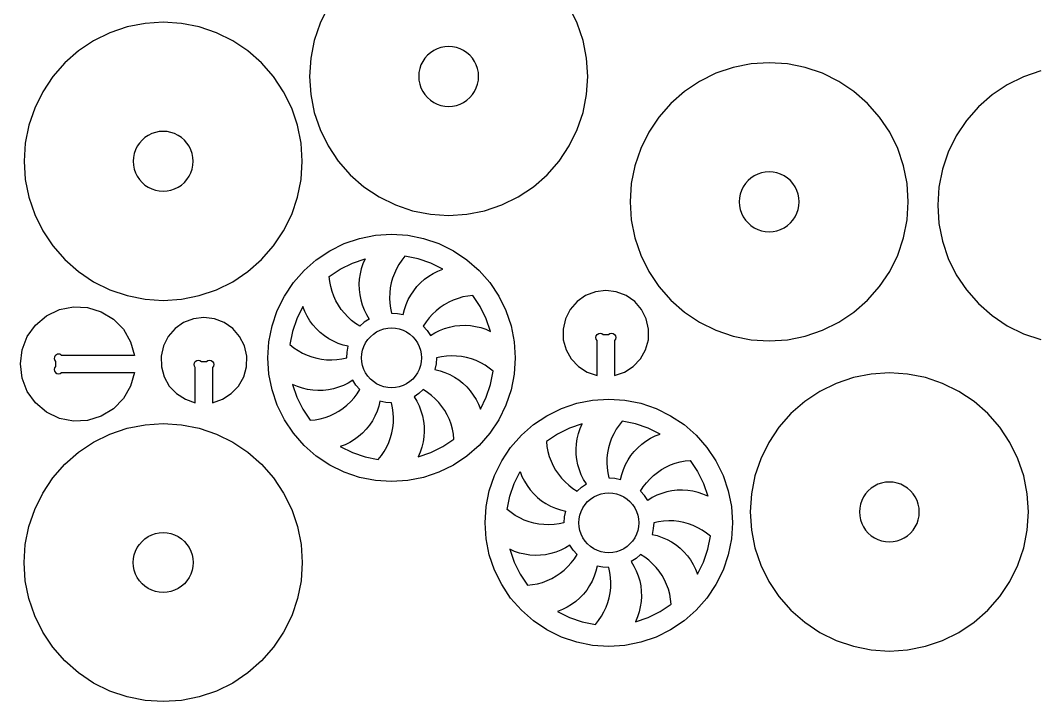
# Model space of a CAD drawing. Extents: x -593.7 to -570.2, y 404.3 to 418.1.
# Drawn here: x -593.69 to -586.3, y 404.73 to 409.68 of the extents above; entities that cross this region are included whole.
import ezdxf

# ---------------------------------------------------------------- set-up
doc = ezdxf.new("R2010")
doc.units = 0
doc.header["$MEASUREMENT"] = 0
doc.layers.get('0').update_dxf_attribs({"linetype": 'CONTINUOUS'})

msp = doc.modelspace()

# ---------------------------------------------------------------- linework, layer by layer
for points in [[(-591.4542, 409.7764), (-591.5126, 409.6579), (-591.5551, 409.5327), (-591.5809, 409.4031), (-591.5895, 409.2712), (-591.5809, 409.1393), (-591.5551, 409.0096), (-591.5126, 408.8845), (-591.4542, 408.7659), (-591.3807, 408.656), (-591.2936, 408.5567), (-591.1942, 408.4695), (-591.0843, 408.3961), (-590.9658, 408.3376), (-590.8406, 408.2951), (-590.711, 408.2694), (-590.5791, 408.2607), (-590.4472, 408.2694), (-590.3175, 408.2951), (-590.1924, 408.3376), (-590.0738, 408.3961), (-589.9639, 408.4695), (-589.8646, 408.5567), (-589.7774, 408.656), (-589.704, 408.7659), (-589.6455, 408.8845), (-589.603, 409.0096), (-589.5773, 409.1393), (-589.5686, 409.2712), (-589.5773, 409.4031), (-589.603, 409.5327), (-589.6455, 409.6579), (-589.704, 409.7764)], [(-586.278, 409.3108), (-586.4031, 409.2683), (-586.5217, 409.2098), (-586.6316, 409.1364), (-586.7309, 409.0493), (-586.8181, 408.9499), (-586.8915, 408.84), (-586.95, 408.7214), (-586.9925, 408.5963), (-587.0182, 408.4667), (-587.0269, 408.3348), (-587.0182, 408.2029), (-586.9925, 408.0732), (-586.95, 407.9481), (-586.8915, 407.8295), (-586.8181, 407.7196), (-586.7309, 407.6203), (-586.6316, 407.5331), (-586.5217, 407.4597), (-586.4031, 407.4012), (-586.278, 407.3587)]]:
    msp.add_lwpolyline(points)
for points in [[(-593.2677, 409.4562), (-593.3671, 409.369), (-593.4543, 409.2696), (-593.5277, 409.1597), (-593.5861, 409.0412), (-593.6286, 408.916), (-593.6544, 408.7864), (-593.6631, 408.6545), (-593.6544, 408.5226), (-593.6286, 408.393), (-593.5861, 408.2678), (-593.5277, 408.1493), (-593.4543, 408.0394), (-593.3671, 407.94), (-593.2677, 407.8529), (-593.1578, 407.7794), (-593.0393, 407.721), (-592.9141, 407.6785), (-592.7845, 407.6527), (-592.6526, 407.644), (-592.5207, 407.6527), (-592.3911, 407.6785), (-592.2659, 407.721), (-592.1474, 407.7794), (-592.0375, 407.8529), (-591.9381, 407.94), (-591.8509, 408.0394), (-591.7775, 408.1493), (-591.7191, 408.2678), (-591.6766, 408.393), (-591.6508, 408.5226), (-591.6421, 408.6545), (-591.6508, 408.7864), (-591.6766, 408.916), (-591.7191, 409.0412), (-591.7775, 409.1597), (-591.8509, 409.2696), (-591.9381, 409.369), (-592.0375, 409.4562), (-592.1474, 409.5296), (-592.2659, 409.588), (-592.3911, 409.6305), (-592.5207, 409.6563), (-592.6526, 409.665), (-592.7845, 409.6563), (-592.9141, 409.6305), (-593.0393, 409.588), (-593.1578, 409.5296)], [(-590.4467, 409.4437), (-590.4703, 409.4595), (-590.4958, 409.4721), (-590.5228, 409.4813), (-590.5507, 409.4868), (-590.5791, 409.4887), (-590.6075, 409.4868), (-590.6354, 409.4813), (-590.6623, 409.4721), (-590.6878, 409.4595), (-590.7115, 409.4437), (-590.7329, 409.425), (-590.7516, 409.4036), (-590.7674, 409.3799), (-590.78, 409.3544), (-590.7892, 409.3275), (-590.7947, 409.2996), (-590.7966, 409.2712), (-590.7947, 409.2428), (-590.7892, 409.2149), (-590.78, 409.1879), (-590.7674, 409.1624), (-590.7516, 409.1388), (-590.7329, 409.1174), (-590.7115, 409.0986), (-590.6878, 409.0828), (-590.6623, 409.0702), (-590.6354, 409.0611), (-590.6075, 409.0555), (-590.5791, 409.0537), (-590.5507, 409.0555), (-590.5228, 409.0611), (-590.4958, 409.0702), (-590.4703, 409.0828), (-590.4467, 409.0986), (-590.4253, 409.1174), (-590.4065, 409.1388), (-590.3907, 409.1624), (-590.3781, 409.1879), (-590.369, 409.2149), (-590.3634, 409.2428), (-590.3616, 409.2712), (-590.3634, 409.2996), (-590.369, 409.3275), (-590.3781, 409.3544), (-590.3907, 409.3799), (-590.4065, 409.4036), (-590.4253, 409.425)], [(-589.0523, 407.7451), (-588.9651, 407.6457), (-588.8657, 407.5586), (-588.7559, 407.4851), (-588.6373, 407.4267), (-588.5121, 407.3842), (-588.3825, 407.3584), (-588.2506, 407.3498), (-588.1187, 407.3584), (-587.9891, 407.3842), (-587.8639, 407.4267), (-587.7454, 407.4851), (-587.6355, 407.5586), (-587.5361, 407.6457), (-587.449, 407.7451), (-587.3755, 407.855), (-587.3171, 407.9735), (-587.2746, 408.0987), (-587.2488, 408.2283), (-587.2402, 408.3602), (-587.2488, 408.4921), (-587.2746, 408.6217), (-587.3171, 408.7469), (-587.3755, 408.8655), (-587.449, 408.9754), (-587.5361, 409.0747), (-587.6355, 409.1619), (-587.7454, 409.2353), (-587.8639, 409.2938), (-587.9891, 409.3363), (-588.1187, 409.362), (-588.2506, 409.3707), (-588.3825, 409.362), (-588.5121, 409.3363), (-588.6373, 409.2938), (-588.7559, 409.2353), (-588.8657, 409.1619), (-588.9651, 409.0747), (-589.0523, 408.9754), (-589.1257, 408.8655), (-589.1842, 408.7469), (-589.2266, 408.6217), (-589.2524, 408.4921), (-589.2611, 408.3602), (-589.2524, 408.2283), (-589.2266, 408.0987), (-589.1842, 407.9735), (-589.1257, 407.855)], [(-592.785, 408.8271), (-592.8064, 408.8083), (-592.8252, 408.7869), (-592.841, 408.7633), (-592.8535, 408.7377), (-592.8627, 408.7108), (-592.8682, 408.6829), (-592.8701, 408.6545), (-592.8682, 408.6261), (-592.8627, 408.5982), (-592.8535, 408.5713), (-592.841, 408.5458), (-592.8252, 408.5221), (-592.8064, 408.5007), (-592.785, 408.4819), (-592.7614, 408.4661), (-592.7358, 408.4536), (-592.7089, 408.4444), (-592.681, 408.4389), (-592.6526, 408.437), (-592.6242, 408.4389), (-592.5963, 408.4444), (-592.5694, 408.4536), (-592.5438, 408.4661), (-592.5202, 408.4819), (-592.4988, 408.5007), (-592.48, 408.5221), (-592.4642, 408.5458), (-592.4516, 408.5713), (-592.4425, 408.5982), (-592.437, 408.6261), (-592.4351, 408.6545), (-592.437, 408.6829), (-592.4425, 408.7108), (-592.4516, 408.7377), (-592.4642, 408.7633), (-592.48, 408.7869), (-592.4988, 408.8083), (-592.5202, 408.8271), (-592.5438, 408.8429), (-592.5694, 408.8555), (-592.5963, 408.8646), (-592.6242, 408.8701), (-592.6526, 408.872), (-592.681, 408.8701), (-592.7089, 408.8646), (-592.7358, 408.8555), (-592.7614, 408.8429)], [(-588.035, 408.3886), (-588.0405, 408.4165), (-588.0497, 408.4435), (-588.0623, 408.469), (-588.0781, 408.4926), (-588.0968, 408.514), (-588.1182, 408.5328), (-588.1419, 408.5486), (-588.1674, 408.5612), (-588.1943, 408.5703), (-588.2222, 408.5759), (-588.2506, 408.5777), (-588.279, 408.5759), (-588.3069, 408.5703), (-588.3339, 408.5612), (-588.3594, 408.5486), (-588.383, 408.5328), (-588.4044, 408.514), (-588.4232, 408.4926), (-588.439, 408.469), (-588.4516, 408.4435), (-588.4607, 408.4165), (-588.4663, 408.3886), (-588.4681, 408.3602), (-588.4663, 408.3318), (-588.4607, 408.3039), (-588.4516, 408.277), (-588.439, 408.2515), (-588.4232, 408.2278), (-588.4044, 408.2064), (-588.383, 408.1877), (-588.3594, 408.1719), (-588.3339, 408.1593), (-588.3069, 408.1501), (-588.279, 408.1446), (-588.2506, 408.1427), (-588.2222, 408.1446), (-588.1943, 408.1501), (-588.1674, 408.1593), (-588.1419, 408.1719), (-588.1182, 408.1877), (-588.0968, 408.2064), (-588.0781, 408.2278), (-588.0623, 408.2515), (-588.0497, 408.277), (-588.0405, 408.3039), (-588.035, 408.3318), (-588.0331, 408.3602)], [(-590.1257, 406.9938), (-590.1634, 406.8825), (-590.2154, 406.777), (-590.2807, 406.6793), (-590.3582, 406.5909), (-590.4466, 406.5134), (-590.5443, 406.4481), (-590.6498, 406.3961), (-590.7611, 406.3583), (-590.8764, 406.3354), (-590.9937, 406.3277), (-591.1109, 406.3354), (-591.2262, 406.3583), (-591.3375, 406.3961), (-591.443, 406.4481), (-591.5407, 406.5134), (-591.6291, 406.5909), (-591.7066, 406.6793), (-591.7719, 406.777), (-591.8239, 406.8825), (-591.8617, 406.9938), (-591.8846, 407.1091), (-591.8923, 407.2263), (-591.8846, 407.3436), (-591.8617, 407.4589), (-591.8239, 407.5702), (-591.7719, 407.6757), (-591.7066, 407.7734), (-591.6291, 407.8618), (-591.5407, 407.9393), (-591.443, 408.0046), (-591.3375, 408.0566), (-591.2262, 408.0943), (-591.1109, 408.1173), (-590.9937, 408.125), (-590.8764, 408.1173), (-590.7611, 408.0943), (-590.6498, 408.0566), (-590.5443, 408.0046), (-590.4466, 407.9393), (-590.3582, 407.8618), (-590.2807, 407.7734), (-590.2154, 407.6757), (-590.1634, 407.5702), (-590.1257, 407.4589), (-590.1027, 407.3436), (-590.095, 407.2263), (-590.1027, 407.1091)], [(-591.436, 407.7444), (-591.4429, 407.7805), (-591.4468, 407.817), (-591.3659, 407.8711), (-591.2785, 407.9141), (-591.1863, 407.9454), (-591.2015, 407.9104), (-591.2136, 407.8742), (-591.2226, 407.8371), (-591.2282, 407.7993), (-591.2306, 407.7612), (-591.2297, 407.7231), (-591.2254, 407.6851), (-591.2179, 407.6477), (-591.2072, 407.6111), (-591.1933, 407.5755), (-591.1764, 407.5413), (-591.1566, 407.5086), (-591.1921, 407.4849), (-591.2241, 407.4568), (-591.255, 407.4767), (-591.2842, 407.4989), (-591.3115, 407.5235), (-591.3367, 407.5502), (-591.3596, 407.5788), (-591.3802, 407.6093), (-591.3982, 407.6412), (-591.4136, 407.6746), (-591.4262, 407.709)], [(-590.9937, 407.5523), (-590.9511, 407.5495), (-590.9093, 407.5412), (-590.9002, 407.5783), (-590.888, 407.6144), (-590.8726, 407.6494), (-590.8543, 407.6829), (-590.8331, 407.7146), (-590.8093, 407.7445), (-590.783, 407.7721), (-590.7544, 407.7974), (-590.7237, 407.8201), (-590.6911, 407.84), (-590.657, 407.857), (-590.6214, 407.8711), (-590.7088, 407.9141), (-590.801, 407.9454), (-590.8965, 407.9644), (-590.9195, 407.9358), (-590.9401, 407.9054), (-590.9582, 407.8735), (-590.9736, 407.8402), (-590.9863, 407.8058), (-590.9962, 407.7704), (-591.0032, 407.7344), (-591.0072, 407.6979), (-591.0083, 407.6612), (-591.0063, 407.6245), (-591.0015, 407.5881)], [(-590.7351, 407.4248), (-590.7114, 407.3893), (-590.6788, 407.4091), (-590.6445, 407.426), (-590.609, 407.4399), (-590.5723, 407.4506), (-590.5349, 407.4581), (-590.4969, 407.4624), (-590.4588, 407.4633), (-590.4207, 407.4609), (-590.3829, 407.4553), (-590.3458, 407.4463), (-590.3096, 407.4342), (-590.2746, 407.419), (-590.3059, 407.5112), (-590.349, 407.5986), (-590.4031, 407.6795), (-590.4395, 407.6756), (-590.4756, 407.6687), (-590.511, 407.6589), (-590.5454, 407.6463), (-590.5788, 407.6309), (-590.6108, 407.6129), (-590.6412, 407.5923), (-590.6698, 407.5693), (-590.6965, 407.5442), (-590.7211, 407.5169), (-590.7433, 407.4877), (-590.7632, 407.4568)], [(-591.6814, 407.5112), (-591.7127, 407.419), (-591.7317, 407.3235), (-591.7031, 407.3005), (-591.6728, 407.2799), (-591.6408, 407.2618), (-591.6075, 407.2464), (-591.5731, 407.2337), (-591.5377, 407.2238), (-591.5017, 407.2168), (-591.4652, 407.2128), (-591.4285, 407.2117), (-591.3918, 407.2137), (-591.3555, 407.2185), (-591.3196, 407.2263), (-591.3168, 407.2689), (-591.3085, 407.3107), (-591.3456, 407.3198), (-591.3817, 407.332), (-591.4167, 407.3474), (-591.4502, 407.3657), (-591.4819, 407.3869), (-591.5118, 407.4107), (-591.5394, 407.437), (-591.5647, 407.4656), (-591.5874, 407.4963), (-591.6073, 407.5289), (-591.6243, 407.5631), (-591.6384, 407.5986)], [(-591.0499, 407.4364), (-591.022, 407.442), (-590.9937, 407.4439), (-590.9653, 407.442), (-590.9374, 407.4364), (-590.9104, 407.4273), (-590.8849, 407.4147), (-590.8612, 407.3989), (-590.8399, 407.3801), (-590.8211, 407.3588), (-590.8053, 407.3351), (-590.7927, 407.3096), (-590.7836, 407.2826), (-590.778, 407.2547), (-590.7761, 407.2263), (-590.778, 407.198), (-590.7836, 407.1701), (-590.7927, 407.1431), (-590.8053, 407.1176), (-590.8211, 407.0939), (-590.8399, 407.0725), (-590.8612, 407.0538), (-590.8849, 407.038), (-590.9104, 407.0254), (-590.9374, 407.0163), (-590.9653, 407.0107), (-590.9937, 407.0088), (-591.022, 407.0107), (-591.0499, 407.0163), (-591.0769, 407.0254), (-591.1024, 407.038), (-591.1261, 407.0538), (-591.1475, 407.0725), (-591.1662, 407.0939), (-591.182, 407.1176), (-591.1946, 407.1431), (-591.2037, 407.1701), (-591.2093, 407.198), (-591.2112, 407.2263), (-591.2093, 407.2547), (-591.2037, 407.2826), (-591.1946, 407.3096), (-591.182, 407.3351), (-591.1662, 407.3588), (-591.1475, 407.3801), (-591.1261, 407.3989), (-591.1024, 407.4147), (-591.0769, 407.4273)], [(-590.2556, 407.1292), (-590.2842, 407.1522), (-590.3146, 407.1728), (-590.3465, 407.1909), (-590.3798, 407.2063), (-590.4142, 407.219), (-590.4496, 407.2289), (-590.4856, 407.2359), (-590.5221, 407.2399), (-590.5588, 407.241), (-590.5955, 407.239), (-590.6319, 407.2342), (-590.6677, 407.2264), (-590.6705, 407.1838), (-590.6788, 407.142), (-590.6417, 407.1329), (-590.6056, 407.1207), (-590.5706, 407.1053), (-590.5371, 407.087), (-590.5054, 407.0658), (-590.4755, 407.042), (-590.4479, 407.0157), (-590.4226, 406.9871), (-590.3999, 406.9564), (-590.38, 406.9238), (-590.363, 406.8896), (-590.3489, 406.8541), (-590.3059, 406.9415), (-590.2746, 407.0337)], [(-587.3779, 407.1174), (-587.5097, 407.1088), (-587.6394, 407.083), (-587.7645, 407.0405), (-587.8831, 406.982), (-587.993, 406.9086), (-588.0924, 406.8215), (-588.1795, 406.7221), (-588.2529, 406.6122), (-588.3114, 406.4936), (-588.3539, 406.3685), (-588.3797, 406.2388), (-588.3883, 406.107), (-588.3797, 405.9751), (-588.3539, 405.8454), (-588.3114, 405.7203), (-588.2529, 405.6017), (-588.1795, 405.4918), (-588.0924, 405.3925), (-587.993, 405.3053), (-587.8831, 405.2319), (-587.7645, 405.1734), (-587.6394, 405.1309), (-587.5097, 405.1051), (-587.3779, 405.0965), (-587.246, 405.1051), (-587.1163, 405.1309), (-586.9912, 405.1734), (-586.8726, 405.2319), (-586.7627, 405.3053), (-586.6633, 405.3925), (-586.5762, 405.4918), (-586.5028, 405.6017), (-586.4443, 405.7203), (-586.4018, 405.8454), (-586.376, 405.9751), (-586.3674, 406.107), (-586.376, 406.2388), (-586.4018, 406.3685), (-586.4443, 406.4936), (-586.5028, 406.6122), (-586.5762, 406.7221), (-586.6633, 406.8215), (-586.7627, 406.9086), (-586.8726, 406.982), (-586.9912, 407.0405), (-587.1163, 407.083), (-587.246, 407.1088)], [(-591.5843, 406.7732), (-591.5478, 406.7771), (-591.5117, 406.784), (-591.4763, 406.7938), (-591.4419, 406.8064), (-591.4085, 406.8218), (-591.3766, 406.8398), (-591.3461, 406.8604), (-591.3175, 406.8833), (-591.2908, 406.9085), (-591.2662, 406.9358), (-591.244, 406.965), (-591.2241, 406.9959), (-591.2522, 407.0279), (-591.2759, 407.0634), (-591.3086, 407.0436), (-591.3428, 407.0267), (-591.3784, 407.0128), (-591.415, 407.0021), (-591.4524, 406.9946), (-591.4904, 406.9903), (-591.5285, 406.9894), (-591.5666, 406.9918), (-591.6044, 406.9974), (-591.6415, 407.0064), (-591.6777, 407.0185), (-591.7127, 407.0337), (-591.6814, 406.9415), (-591.6384, 406.8541)], [(-590.5405, 406.6357), (-590.5444, 406.6722), (-590.5513, 406.7083), (-590.5611, 406.7437), (-590.5737, 406.7781), (-590.5891, 406.8115), (-590.6071, 406.8434), (-590.6277, 406.8739), (-590.6507, 406.9025), (-590.6759, 406.9292), (-590.7031, 406.9538), (-590.7323, 406.976), (-590.7632, 406.9959), (-590.7952, 406.9678), (-590.8307, 406.9441), (-590.8109, 406.9114), (-590.794, 406.8772), (-590.7801, 406.8416), (-590.7694, 406.805), (-590.7619, 406.7676), (-590.7576, 406.7296), (-590.7567, 406.6915), (-590.7591, 406.6534), (-590.7647, 406.6156), (-590.7737, 406.5785), (-590.7858, 406.5423), (-590.801, 406.5073), (-590.7088, 406.5386), (-590.6214, 406.5816)], [(-591.0908, 406.4883), (-591.0678, 406.5169), (-591.0472, 406.5472), (-591.0291, 406.5792), (-591.0137, 406.6125), (-591.001, 406.6469), (-590.9911, 406.6823), (-590.9841, 406.7183), (-590.9801, 406.7548), (-590.9791, 406.7915), (-590.981, 406.8282), (-590.9858, 406.8646), (-590.9937, 406.9004), (-591.0362, 406.9032), (-591.078, 406.9115), (-591.0871, 406.8744), (-591.0993, 406.8383), (-591.1147, 406.8033), (-591.133, 406.7698), (-591.1542, 406.7381), (-591.178, 406.7082), (-591.2043, 406.6806), (-591.2329, 406.6553), (-591.2636, 406.6326), (-591.2962, 406.6127), (-591.3304, 406.5957), (-591.3659, 406.5816), (-591.2785, 406.5386), (-591.1863, 406.5073)], [(-590.1286, 406.5753), (-590.0511, 406.6637), (-589.9627, 406.7412), (-589.865, 406.8065), (-589.7596, 406.8585), (-589.6482, 406.8963), (-589.533, 406.9192), (-589.4157, 406.9269), (-589.2984, 406.9192), (-589.1831, 406.8963), (-589.0718, 406.8585), (-588.9664, 406.8065), (-588.8686, 406.7412), (-588.7802, 406.6637), (-588.7027, 406.5753), (-588.6374, 406.4776), (-588.5855, 406.3722), (-588.5477, 406.2608), (-588.5247, 406.1456), (-588.5171, 406.0283), (-588.5247, 405.911), (-588.5477, 405.7957), (-588.5855, 405.6844), (-588.6374, 405.579), (-588.7027, 405.4812), (-588.7802, 405.3929), (-588.8686, 405.3153), (-588.9664, 405.25), (-589.0718, 405.1981), (-589.1831, 405.1603), (-589.2984, 405.1373), (-589.4157, 405.1297), (-589.533, 405.1373), (-589.6482, 405.1603), (-589.7596, 405.1981), (-589.865, 405.25), (-589.9627, 405.3153), (-590.0511, 405.3929), (-590.1286, 405.4812), (-590.1939, 405.579), (-590.2459, 405.6844), (-590.2837, 405.7957), (-590.3066, 405.911), (-590.3143, 406.0283), (-590.3066, 406.1456), (-590.2837, 406.2608), (-590.2459, 406.3722), (-590.1939, 406.4776)], [(-593.6631, 405.7393), (-593.6544, 405.8712), (-593.6286, 406.0008), (-593.5861, 406.126), (-593.5277, 406.2445), (-593.4543, 406.3544), (-593.3671, 406.4538), (-593.2677, 406.5409), (-593.1578, 406.6144), (-593.0393, 406.6728), (-592.9141, 406.7153), (-592.7845, 406.7411), (-592.6526, 406.7497), (-592.5207, 406.7411), (-592.3911, 406.7153), (-592.2659, 406.6728), (-592.1474, 406.6144), (-592.0375, 406.5409), (-591.9381, 406.4538), (-591.8509, 406.3544), (-591.7775, 406.2445), (-591.7191, 406.126), (-591.6766, 406.0008), (-591.6508, 405.8712), (-591.6421, 405.7393), (-591.6508, 405.6074), (-591.6766, 405.4778), (-591.7191, 405.3526), (-591.7775, 405.234), (-591.8509, 405.1242), (-591.9381, 405.0248), (-592.0375, 404.9376), (-592.1474, 404.8642), (-592.2659, 404.8057), (-592.3911, 404.7632), (-592.5207, 404.7375), (-592.6526, 404.7288), (-592.7845, 404.7375), (-592.9141, 404.7632), (-593.0393, 404.8057), (-593.1578, 404.8642), (-593.2677, 404.9376), (-593.3671, 405.0248), (-593.4543, 405.1242), (-593.5277, 405.234), (-593.5861, 405.3526), (-593.6286, 405.4778), (-593.6544, 405.6074)], [(-589.6461, 406.2587), (-589.6141, 406.2868), (-589.5786, 406.3105), (-589.5984, 406.3432), (-589.6153, 406.3774), (-589.6292, 406.413), (-589.6399, 406.4496), (-589.6474, 406.487), (-589.6517, 406.525), (-589.6526, 406.5631), (-589.6502, 406.6012), (-589.6446, 406.639), (-589.6356, 406.6761), (-589.6235, 406.7123), (-589.6083, 406.7473), (-589.7006, 406.716), (-589.7879, 406.673), (-589.8689, 406.6189), (-589.8649, 406.5824), (-589.858, 406.5463), (-589.8482, 406.511), (-589.8356, 406.4765), (-589.8202, 406.4432), (-589.8022, 406.4112), (-589.7816, 406.3808), (-589.7587, 406.3521), (-589.7335, 406.3254), (-589.7062, 406.3009), (-589.677, 406.2786)], [(-589.3802, 406.6754), (-589.3957, 406.6421), (-589.4084, 406.6077), (-589.4182, 406.5723), (-589.4252, 406.5363), (-589.4292, 406.4998), (-589.4303, 406.4631), (-589.4284, 406.4265), (-589.4235, 406.3901), (-589.4157, 406.3542), (-589.3731, 406.3514), (-589.3313, 406.3431), (-589.3222, 406.3802), (-589.31, 406.4163), (-589.2946, 406.4513), (-589.2763, 406.4848), (-589.2552, 406.5166), (-589.2313, 406.5464), (-589.205, 406.574), (-589.1764, 406.5993), (-589.1457, 406.622), (-589.1131, 406.6419), (-589.079, 406.659), (-589.0435, 406.673), (-589.1308, 406.716), (-589.223, 406.7473), (-589.3185, 406.7663), (-589.3415, 406.7377), (-589.3621, 406.7074)], [(-588.8616, 406.4775), (-588.8251, 406.4815), (-588.771, 406.4005), (-588.7279, 406.3132), (-588.6966, 406.221), (-588.7316, 406.2362), (-588.7678, 406.2483), (-588.8049, 406.2572), (-588.8427, 406.2628), (-588.8808, 406.2652), (-588.919, 406.2643), (-588.9569, 406.26), (-588.9943, 406.2525), (-589.031, 406.2418), (-589.0665, 406.2279), (-589.1008, 406.211), (-589.1334, 406.1912), (-589.1571, 406.2267), (-589.1852, 406.2587), (-589.1654, 406.2896), (-589.1431, 406.3188), (-589.1185, 406.3461), (-589.0918, 406.3713), (-589.0632, 406.3942), (-589.0328, 406.4148), (-589.0008, 406.4328), (-588.9675, 406.4482), (-588.933, 406.4608), (-588.8976, 406.4706)], [(-589.7388, 406.0708), (-589.7416, 406.0283), (-589.7775, 406.0205), (-589.8138, 406.0156), (-589.8505, 406.0137), (-589.8872, 406.0147), (-589.9237, 406.0188), (-589.9597, 406.0257), (-589.9951, 406.0356), (-590.0295, 406.0483), (-590.0628, 406.0637), (-590.0948, 406.0818), (-590.1251, 406.1024), (-590.1537, 406.1254), (-590.1347, 406.2209), (-590.1034, 406.3132), (-590.0604, 406.4005), (-590.0464, 406.365), (-590.0293, 406.3308), (-590.0094, 406.2983), (-589.9867, 406.2676), (-589.9614, 406.2389), (-589.9338, 406.2126), (-589.904, 406.1888), (-589.8722, 406.1676), (-589.8387, 406.1493), (-589.8037, 406.134), (-589.7676, 406.1217), (-589.7305, 406.1126)], [(-587.5504, 405.9745), (-587.5317, 405.9532), (-587.5103, 405.9344), (-587.4866, 405.9186), (-587.4611, 405.906), (-587.4341, 405.8969), (-587.4062, 405.8913), (-587.3779, 405.8894), (-587.3495, 405.8913), (-587.3216, 405.8969), (-587.2946, 405.906), (-587.2691, 405.9186), (-587.2454, 405.9344), (-587.2241, 405.9532), (-587.2053, 405.9745), (-587.1895, 405.9982), (-587.1769, 406.0237), (-587.1678, 406.0507), (-587.1622, 406.0786), (-587.1603, 406.107), (-587.1622, 406.1353), (-587.1678, 406.1632), (-587.1769, 406.1902), (-587.1895, 406.2157), (-587.2053, 406.2394), (-587.2241, 406.2608), (-587.2454, 406.2795), (-587.2691, 406.2953), (-587.2946, 406.3079), (-587.3216, 406.317), (-587.3495, 406.3226), (-587.3779, 406.3245), (-587.4062, 406.3226), (-587.4341, 406.317), (-587.4611, 406.3079), (-587.4866, 406.2953), (-587.5103, 406.2795), (-587.5317, 406.2608), (-587.5504, 406.2394), (-587.5662, 406.2157), (-587.5788, 406.1902), (-587.5879, 406.1632), (-587.5935, 406.1353), (-587.5954, 406.107), (-587.5935, 406.0786), (-587.5879, 406.0507), (-587.5788, 406.0237), (-587.5662, 405.9982)], [(-589.5882, 406.1607), (-589.5695, 406.1821), (-589.5481, 406.2008), (-589.5244, 406.2166), (-589.4989, 406.2292), (-589.472, 406.2384), (-589.4441, 406.2439), (-589.4157, 406.2458), (-589.3873, 406.2439), (-589.3594, 406.2384), (-589.3324, 406.2292), (-589.3069, 406.2166), (-589.2833, 406.2008), (-589.2619, 406.1821), (-589.2431, 406.1607), (-589.2273, 406.137), (-589.2147, 406.1115), (-589.2056, 406.0846), (-589.2, 406.0567), (-589.1982, 406.0283), (-589.2, 405.9999), (-589.2056, 405.972), (-589.2147, 405.945), (-589.2273, 405.9195), (-589.2431, 405.8959), (-589.2619, 405.8745), (-589.2833, 405.8557), (-589.3069, 405.8399), (-589.3324, 405.8273), (-589.3594, 405.8182), (-589.3873, 405.8126), (-589.4157, 405.8108), (-589.4441, 405.8126), (-589.472, 405.8182), (-589.4989, 405.8273), (-589.5244, 405.8399), (-589.5481, 405.8557), (-589.5695, 405.8745), (-589.5882, 405.8959), (-589.604, 405.9195), (-589.6166, 405.945), (-589.6258, 405.972), (-589.6313, 405.9999), (-589.6332, 406.0283), (-589.6313, 406.0567), (-589.6258, 406.0846), (-589.6166, 406.1115), (-589.604, 406.137)], [(-589.0897, 406.0283), (-589.0925, 405.9857), (-589.1008, 405.9439), (-589.0638, 405.9348), (-589.0276, 405.9226), (-588.9927, 405.9072), (-588.9592, 405.8889), (-588.9274, 405.8678), (-588.8976, 405.8439), (-588.8699, 405.8176), (-588.8446, 405.789), (-588.822, 405.7583), (-588.802, 405.7257), (-588.785, 405.6916), (-588.771, 405.6561), (-588.7279, 405.7434), (-588.6966, 405.8356), (-588.6776, 405.9311), (-588.7062, 405.9541), (-588.7366, 405.9747), (-588.7685, 405.9928), (-588.8018, 406.0083), (-588.8363, 406.021), (-588.8716, 406.0308), (-588.9077, 406.0378), (-588.9441, 406.0418), (-588.9808, 406.0429), (-589.0175, 406.041), (-589.0539, 406.0361)], [(-592.4642, 405.848), (-592.4516, 405.8225), (-592.4425, 405.7956), (-592.437, 405.7677), (-592.4351, 405.7393), (-592.437, 405.7109), (-592.4425, 405.683), (-592.4516, 405.656), (-592.4642, 405.6305), (-592.48, 405.6069), (-592.4988, 405.5855), (-592.5202, 405.5667), (-592.5438, 405.5509), (-592.5694, 405.5383), (-592.5963, 405.5292), (-592.6242, 405.5236), (-592.6526, 405.5218), (-592.681, 405.5236), (-592.7089, 405.5292), (-592.7358, 405.5383), (-592.7614, 405.5509), (-592.785, 405.5667), (-592.8064, 405.5855), (-592.8252, 405.6069), (-592.841, 405.6305), (-592.8535, 405.656), (-592.8627, 405.683), (-592.8682, 405.7109), (-592.8701, 405.7393), (-592.8682, 405.7677), (-592.8627, 405.7956), (-592.8535, 405.8225), (-592.841, 405.848), (-592.8252, 405.8717), (-592.8064, 405.8931), (-592.785, 405.9118), (-592.7614, 405.9276), (-592.7358, 405.9402), (-592.7089, 405.9494), (-592.681, 405.9549), (-592.6526, 405.9568), (-592.6242, 405.9549), (-592.5963, 405.9494), (-592.5694, 405.9402), (-592.5438, 405.9276), (-592.5202, 405.9118), (-592.4988, 405.8931), (-592.48, 405.8717)], [(-590.0063, 405.5751), (-589.9698, 405.579), (-589.9337, 405.5859), (-589.8983, 405.5957), (-589.8639, 405.6084), (-589.8305, 405.6237), (-589.7986, 405.6418), (-589.7682, 405.6623), (-589.7395, 405.6853), (-589.7128, 405.7105), (-589.6883, 405.7377), (-589.666, 405.7669), (-589.6461, 405.7978), (-589.6742, 405.8299), (-589.6979, 405.8653), (-589.7306, 405.8455), (-589.7648, 405.8286), (-589.8004, 405.8147), (-589.837, 405.804), (-589.8744, 405.7965), (-589.9124, 405.7923), (-589.9505, 405.7913), (-589.9886, 405.7937), (-590.0264, 405.7994), (-590.0635, 405.8083), (-590.0997, 405.8204), (-590.1347, 405.8356), (-590.1034, 405.7434), (-590.0604, 405.656)], [(-588.9625, 405.4377), (-588.9664, 405.4742), (-588.9733, 405.5102), (-588.9831, 405.5456), (-588.9958, 405.5801), (-589.0111, 405.6134), (-589.0292, 405.6454), (-589.0497, 405.6758), (-589.0727, 405.7044), (-589.0979, 405.7311), (-589.1251, 405.7557), (-589.1543, 405.778), (-589.1852, 405.7978), (-589.2173, 405.7697), (-589.2527, 405.746), (-589.2329, 405.7134), (-589.216, 405.6791), (-589.2021, 405.6436), (-589.1914, 405.6069), (-589.1839, 405.5695), (-589.1797, 405.5316), (-589.1787, 405.4934), (-589.1811, 405.4553), (-589.1868, 405.4175), (-589.1957, 405.3804), (-589.2078, 405.3442), (-589.223, 405.3092), (-589.1308, 405.3405), (-589.0434, 405.3836)], [(-589.5128, 405.2902), (-589.4898, 405.3188), (-589.4692, 405.3492), (-589.4511, 405.3811), (-589.4357, 405.4144), (-589.423, 405.4489), (-589.4131, 405.4842), (-589.4062, 405.5203), (-589.4021, 405.5567), (-589.4011, 405.5934), (-589.403, 405.6301), (-589.4079, 405.6665), (-589.4157, 405.7023), (-589.4582, 405.7051), (-589.5, 405.7134), (-589.5091, 405.6764), (-589.5214, 405.6402), (-589.5367, 405.6053), (-589.555, 405.5718), (-589.5762, 405.54), (-589.6, 405.5102), (-589.6263, 405.4825), (-589.655, 405.4572), (-589.6857, 405.4346), (-589.7182, 405.4146), (-589.7524, 405.3976), (-589.7879, 405.3836), (-589.7006, 405.3405), (-589.6083, 405.3092)]]:
    msp.add_lwpolyline(points, close=True)
for points in [[(-589.4371, 407.7159), (-589.5129, 407.7065), (-589.5841, 407.6791), (-589.6466, 407.6352), (-589.6965, 407.5775), (-589.731, 407.5094), (-589.7479, 407.4349), (-589.7462, 407.3586), (-589.7261, 407.285), (-589.6887, 407.2185), (-589.6363, 407.163), (-589.572, 407.1218), (-589.4996, 407.0975), (-589.4996, 407.3526, -1), (-589.4555, 407.3968), (-589.4188, 407.3968, -1), (-589.3746, 407.3526), (-589.3746, 407.0975), (-589.3023, 407.1218), (-589.238, 407.163), (-589.1856, 407.2185), (-589.1482, 407.285), (-589.1281, 407.3586), (-589.1264, 407.4349), (-589.1433, 407.5094), (-589.1778, 407.5775), (-589.2277, 407.6352), (-589.2902, 407.6791), (-589.3614, 407.7065)], [(-592.8616, 407.2444), (-593.3905, 407.2444, 1), (-593.4347, 407.2002), (-593.4347, 407.1636, 1), (-593.3905, 407.1194), (-592.8616, 407.1194), (-592.8897, 407.0197), (-592.9416, 406.9301), (-593.014, 406.856), (-593.1024, 406.802), (-593.2014, 406.7715), (-593.3049, 406.7664), (-593.4064, 406.787), (-593.4997, 406.832), (-593.579, 406.8986), (-593.6395, 406.9827), (-593.6773, 407.0791), (-593.6902, 407.1819), (-593.6773, 407.2847), (-593.6395, 407.3811), (-593.579, 407.4652), (-593.4997, 407.5318), (-593.4064, 407.5768), (-593.3049, 407.5974), (-593.2014, 407.5923), (-593.1024, 407.5618), (-593.014, 407.5079), (-592.9416, 407.4338), (-592.8897, 407.3441)], [(-592.4194, 406.9009), (-592.4194, 407.156, -1), (-592.3752, 407.2002), (-592.3386, 407.2002, -1), (-592.2944, 407.156), (-592.2944, 406.9009), (-592.222, 406.9252), (-592.1577, 406.9664), (-592.1053, 407.0219), (-592.0679, 407.0884), (-592.0478, 407.162), (-592.0461, 407.2384), (-592.063, 407.3128), (-592.0975, 407.3809), (-592.1474, 407.4386), (-592.2099, 407.4825), (-592.2811, 407.5099), (-592.3569, 407.5193), (-592.4326, 407.5099), (-592.5039, 407.4825), (-592.5663, 407.4386), (-592.6162, 407.3809), (-592.6507, 407.3128), (-592.6676, 407.2384), (-592.6659, 407.162), (-592.6458, 407.0884), (-592.6084, 407.0219), (-592.556, 406.9664), (-592.4917, 406.9252)]]:
    msp.add_lwpolyline(points, format="xyb", close=True)

doc.saveas('drawing.dxf')
